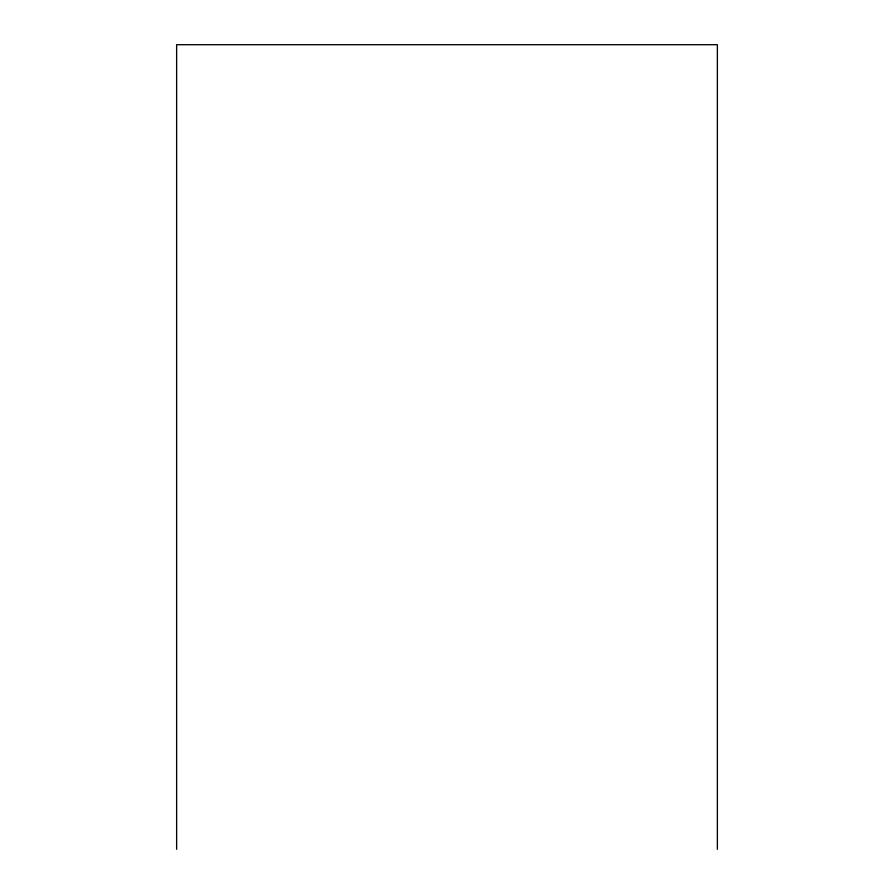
<?xml version="1.0" encoding="UTF-8"?>
<svg xmlns="http://www.w3.org/2000/svg" width="894" height="894" viewBox="0 0 894 894"><rect width="100%" height="100%" fill="white"/><g stroke="black" fill="none" stroke-linecap="round" stroke-linejoin="round"><path stroke-width="1.34" d="M717.368 849.3L717.368 44.7L176.632 44.7L176.632 849.3"/></g></svg>
